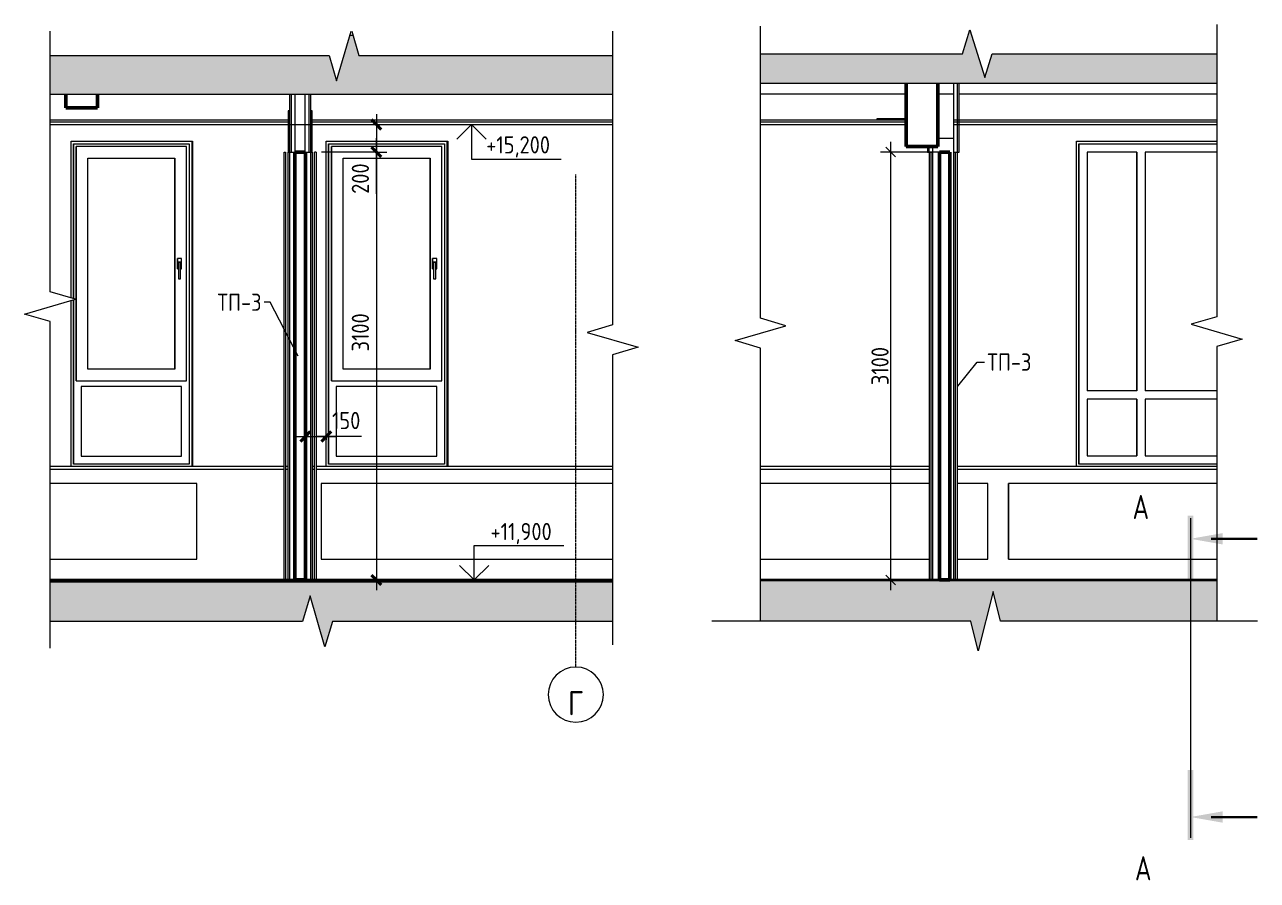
# Model space of a CAD drawing. Header units: millimetres. Extents: x -7839 to 81213, y -1545 to 30369.
# Drawn here: x 42204 to 51139, y 9724 to 15923 of the extents above; entities that cross this region are included whole.
import ezdxf

# ---------------------------------------------------------------- set-up
doc = ezdxf.new("R2010")
doc.units = ezdxf.units.MM
doc.linetypes.add('ADSK_Линия сетки', pattern=[25, 20, -2.5, 0, -2.5])
for name, color, linetype, lineweight in [('Аннотация', 7, 'Continuous', 9), ('Каркас', 7, 'Continuous', 20), ('Обобщенные модели', 7, 'Continuous', 20), ('Окна', 7, 'Continuous', 9), ('Оси', 7, 'Continuous', 9), ('Отметки', 7, 'Continuous', 9), ('Перекрытие', 7, 'Continuous', 20), ('Потолки', 7, 'Continuous', 9), ('Размеры', 7, 'Continuous', 9), ('Размеры-50', 7, 'Continuous', 9), ('Разрезы', 7, 'Continuous', 9), ('Стены внутренние', 7, 'Continuous', 20), ('Стены наружные', 7, 'Continuous', 20), ('Стены отделка', 7, 'Continuous', 35), ('Стены штриховка', 7, 'Continuous', 9), ('Узлы', 7, 'Continuous', 20)]:
    doc.layers.add(name, color=color, linetype=linetype, lineweight=lineweight)
doc.layers.add('Линии', color=7, linetype='Continuous', lineweight=9, true_color=0x00a600)
doc.styles.add('GOST Common', font='GOST_Common.ttf', dxfattribs={"width": 0.9, "height": 175})
doc.styles.add('GOST Common_1', font='GOST_Common.ttf', dxfattribs={"width": 0.9, "height": 125})
doc.styles.add('GOST Common_3', font='GOST_Common.ttf', dxfattribs={"width": 0.9, "height": 125})
doc.styles.add('GOST Common_4', font='GOST_Common.ttf', dxfattribs={"width": 0.8, "height": 175})
doc.dimstyles.new('ADSK_Основной_2_5_мм_Округление_до_10_мм', dxfattribs={"dimscale": 304.8, "dimtxt": 125.714375, "dimasz": 0.231955, "dimexe": 0.246063, "dimexo": 0.246063, "dimgap": 0.049213, "dimtad": 1, "dimdec": 0, "dimrnd": 10, "dimdsep": 46, "dimtxsty": 'GOST Common_1', "dimblk1": 'OBLIQUE', "dimblk2": 'OBLIQUE', "dimsah": 1, "dimcen": 0.09, "dimdle": 0.246063, "dimazin": 2, "dimtfac": 1, "dimtdec": 4, "dimtix": 1, "dimtmove": 1, "dimatfit": 3, "dimfxl": 1, "dimtvp": 1, "dimtolj": 1, "dimtzin": 0, "dimlwd": 20, "dimlwe": 20, "dimarcsym": 2})
doc.dimstyles.new('ADSK_Основной_2_5_мм_Округление_до_1_мм', dxfattribs={"dimscale": 304.8, "dimtxt": 125.714375, "dimasz": 0.231955, "dimexe": 0.246063, "dimexo": 0.246063, "dimgap": 0.049213, "dimtad": 1, "dimdec": 0, "dimdsep": 46, "dimtxsty": 'GOST Common_1', "dimblk1": 'OBLIQUE', "dimblk2": 'OBLIQUE', "dimsah": 1, "dimcen": 0.09, "dimdle": 0.246063, "dimazin": 2, "dimtfac": 1, "dimtdec": 4, "dimtix": 1, "dimtmove": 0, "dimatfit": 3, "dimfxl": 1, "dimtvp": 1, "dimtolj": 1, "dimtzin": 0, "dimlwd": 20, "dimlwe": 20, "dimarcsym": 2})
doc.dimstyles.new('ADSK_Основной_2_5_мм_Округление_до_1_мм_1', dxfattribs={"dimscale": 304.8, "dimtxt": 125.714375, "dimasz": 0.231955, "dimexe": 0.246063, "dimexo": 0.246063, "dimgap": 0.049213, "dimtad": 1, "dimdec": 0, "dimdsep": 46, "dimtxsty": 'GOST Common_1', "dimblk1": 'OBLIQUE', "dimblk2": 'OBLIQUE', "dimsah": 1, "dimcen": 0.09, "dimdle": 0.246063, "dimazin": 2, "dimtfac": 1, "dimtdec": 4, "dimtix": 1, "dimtmove": 1, "dimatfit": 3, "dimfxl": 1, "dimtvp": 1, "dimtolj": 1, "dimtzin": 0, "dimlwd": 20, "dimlwe": 20, "dimarcsym": 2})
pattern_1 = [(0, (43720.106, 7445), (203.2, 50.8), [16.764, -135.636, 16.764, -135.636, -812.8]), (0, (43720.106, 7445), (203.2, 50.8), [-304.8, 16.764, -288.036, 16.764, -135.636, -355.6]), (0, (43720.106, 7445), (203.2, 50.8), [-762, 16.764, -84.836, 16.764, -237.236]), (120, (43796.306, 7470.4), (-145.5941, 150.57636), [16.764, -135.636, 16.764, -135.636, -812.8]), (120, (43796.306, 7470.4), (-145.5941, 150.57636), [-304.8, 16.764, -288.036, 16.764, -135.636, -355.6]), (120, (43796.306, 7470.4), (-145.5941, 150.57636), [-762, 16.764, -84.836, 16.764, -237.236]), (240, (43821.706, 7572), (-57.6059, -201.37636), [16.764, -135.636, 16.764, -135.636, -812.8]), (240, (43821.706, 7572), (-57.6059, -201.37636), [-304.8, 16.764, -288.036, 16.764, -135.636, -355.6]), (240, (43821.706, 7572), (-57.6059, -201.37636), [-762, 16.764, -84.836, 16.764, -237.236])]

# ---------------------------------------------------------------- blocks, each defined once
blk = doc.blocks.new('DOR__перегородка__Складная - Сигнальный_ТП-7_ДПГ_5800х3000h-1013361-Разрез 40')
at = {"layer": 'Обобщенные модели', "lineweight": 50}
for p, q in [((-14905, 15000), (-14980.6, 15000)), ((-14980.6, 15000), (-14980.6, 11900)), ((-14905, 11900), (-14905, 15000)), ((-14980.6, 11900), (-14905, 11900))]:
    blk.add_line(p, q, dxfattribs=at)
blk = doc.blocks.new('окна_rehau_однопольное_фрамуга_сверху - 840х2320 _глухое_ _нов_ ок-24-2066060-Разрез 40')
at = {"layer": 'Окна'}
for p, q in [((-14736.5, 15060), (-13896.5, 15060)), ((-14736.5, 15060), (-14736.5, 12740)), ((-14736.5, 12740), (-14736.5, 15060)), ((-14736.5, 15060), (-13896.5, 15060)), ((-14716.5, 15040), (-14716.5, 13342)), ((-14716.3, 15040), (-14716.5, 15040)), ((-13916.4, 15040), (-14716.3, 15040)), ((-14716.3, 13342), (-14716.3, 15040)), ((-13916.4, 13342), (-13916.4, 15040)), ((-13896.5, 15060), (-13896.5, 12740)), ((-13896.5, 15060), (-13896.5, 12740)), ((-13876.5, 12725), (-13876.5, 15080)), ((-14631.3, 14955), (-14001.4, 14955)), ((-14631.3, 13427), (-14631.3, 14955)), ((-14001.5, 13427), (-14001.5, 14955)), ((-14001.4, 14955), (-14001.4, 13427)), ((-13982.9, 14153.5), (-13982.9, 14228.5)), ((-13982.9, 14228.5), (-13982.8, 14228.5)), ((-13952.8, 14228.5), (-13982.8, 14228.5)), ((-13982.8, 14228.5), (-13982.8, 14153.5)), ((-13975.8, 14206), (-13959.8, 14206)), ((-13975.8, 14176), (-13975.8, 14206)), ((-13975.8, 14206), (-13975.4, 14200)), ((-13959.4, 14200), (-13959.8, 14206)), ((-13952.8, 14153.5), (-13952.8, 14228.5)), ((-13982.9, 14153.5), (-13982.8, 14153.5)), ((-13982.8, 14153.5), (-13975.4, 14153.5)), ((-13975.8, 14176), (-13975.5, 14171.5)), ((-13975.5, 14171.5), (-13975.5, 14091)), ((-13959.4, 14200), (-13975.4, 14200)), ((-13975.4, 14200), (-13975.4, 14081)), ((-13959.4, 14081), (-13959.4, 14200)), ((-13959.4, 14153.5), (-13952.8, 14153.5)), ((-13975.5, 14091), (-13975.6, 14091)), ((-13975.6, 14091), (-13975.6, 14081)), ((-13975.6, 14081), (-13975.4, 14081)), ((-13975.4, 14081), (-13959.4, 14081)), ((-14001.4, 13427), (-14631.3, 13427)), ((-14716.5, 13342), (-14716.3, 13342)), ((-14716.3, 13342), (-13916.4, 13342)), ((-14680.5, 13302), (-14680.5, 12796)), ((-13952.5, 13302), (-14680.5, 13302)), ((-13952.7, 12796), (-13952.7, 13302)), ((-13952.5, 12796), (-13952.5, 13302)), ((-14680.5, 12796), (-13952.5, 12796)), ((-13896.5, 12740), (-14736.5, 12740)), ((-13896.5, 12740), (-14736.5, 12740))]:
    blk.add_line(p, q, dxfattribs=at)
blk = doc.blocks.new('окна_rehau_однопольное_фрамуга_сверху - 840х2320 _глухое_ _нов_ ок-24-V6-Разрез 40')
at = {"layer": 'Окна'}
for p, q in [((-16586.4, 15060), (-15746.5, 15060)), ((-16586.4, 15060), (-16586.4, 13938.7)), ((-16586.4, 13938.7), (-16586.4, 15060)), ((-16586.4, 15060), (-15746.5, 15060)), ((-16566.4, 15040), (-16566.4, 13342)), ((-16566.3, 15040), (-16566.4, 15040)), ((-15766.3, 15040), (-16566.3, 15040)), ((-16566.3, 13342), (-16566.3, 15040)), ((-15766.3, 13342), (-15766.3, 15040)), ((-15746.5, 15060), (-15746.5, 12740)), ((-15746.5, 15060), (-15746.5, 12740)), ((-15726.5, 12725), (-15726.5, 15080)), ((-16481.3, 14955), (-15851.3, 14955)), ((-16481.3, 13427), (-16481.3, 14955)), ((-15851.5, 13427), (-15851.5, 14955)), ((-15851.3, 14955), (-15851.3, 13427)), ((-15832.8, 14153.5), (-15832.8, 14228.5)), ((-15832.8, 14228.5), (-15832.7, 14228.5)), ((-15802.7, 14228.5), (-15832.7, 14228.5)), ((-15832.7, 14228.5), (-15832.7, 14153.5)), ((-15825.7, 14206), (-15809.7, 14206)), ((-15825.7, 14176), (-15825.7, 14206)), ((-15825.7, 14206), (-15825.4, 14200)), ((-15809.4, 14200), (-15809.7, 14206)), ((-15802.7, 14153.5), (-15802.7, 14228.5)), ((-15832.8, 14153.5), (-15832.7, 14153.5)), ((-15832.7, 14153.5), (-15825.4, 14153.5)), ((-15825.7, 14176), (-15825.5, 14171.5)), ((-15825.5, 14171.5), (-15825.5, 14091)), ((-15809.4, 14200), (-15825.4, 14200)), ((-15825.4, 14200), (-15825.4, 14081)), ((-15809.4, 14081), (-15809.4, 14200)), ((-15809.4, 14153.5), (-15802.7, 14153.5)), ((-15825.5, 14091), (-15825.5, 14091)), ((-15825.5, 14091), (-15825.5, 14081)), ((-15825.5, 14081), (-15825.4, 14081)), ((-15825.4, 14081), (-15809.4, 14081)), ((-16586.4, 13929.5), (-16586.4, 12740)), ((-16586.4, 12740), (-16586.4, 13929.5)), ((-15851.3, 13427), (-16481.3, 13427)), ((-16566.4, 13342), (-16566.3, 13342)), ((-16566.3, 13342), (-15766.3, 13342)), ((-16530.4, 13302), (-16530.4, 12796)), ((-15802.5, 13302), (-16530.4, 13302)), ((-15802.6, 12796), (-15802.6, 13302)), ((-15802.5, 12796), (-15802.5, 13302)), ((-16530.4, 12796), (-15802.5, 12796)), ((-15746.5, 12740), (-16586.4, 12740)), ((-15746.5, 12740), (-16586.4, 12740))]:
    blk.add_line(p, q, dxfattribs=at)
blk = doc.blocks.new('ADSK_Узлы_ЛинияРазрываОдиночная - По умолчанию-3678723-Разрез 40')
at = {"layer": 'Узлы'}
for p, q in [((-14871.2, 11784.3), (-14925.3, 11600)), ((-14763.1, 11415.7), (-14871.2, 11784.3)), ((-14925.3, 11600), (-16755.2, 11600)), ((-14709, 11600), (-14763.1, 11415.7)), ((-12678, 11600), (-14709, 11600))]:
    blk.add_line(p, q, dxfattribs=at)
blk = doc.blocks.new('ADSK_Узлы_ЛинияРазрываОдиночная - По умолчанию-3677468-Разрез 40')
at = {"layer": 'Узлы'}
for p, q in [((-14678.5, 15515.7), (-14572.6, 15876.9)), ((-14568.2, 15876.9), (-14516.3, 15700)), ((-16755.2, 15700), (-14732.6, 15700)), ((-14732.6, 15700), (-14678.5, 15515.7)), ((-14516.3, 15700), (-12678, 15700))]:
    blk.add_line(p, q, dxfattribs=at)
blk = doc.blocks.new('ADSK_Узлы_ЛинияРазрываОдиночная - По умолчанию-3679015-Разрез 40')
at = {"layer": 'Узлы'}
for p, q in [((-16755.2, 13988.2), (-16755.2, 15876.9)), ((-16570.8, 13934.1), (-16755.2, 13988.2)), ((-16939.5, 13825.9), (-16570.8, 13934.1)), ((-16755.2, 13771.8), (-16939.5, 13825.9)), ((-16755.2, 11406.5), (-16755.2, 13771.8))]:
    blk.add_line(p, q, dxfattribs=at)
blk = doc.blocks.new('ADSK_Узлы_ЛинияРазрываОдиночная - По умолчанию-3678602-Разрез 40')
at = {"layer": 'Узлы'}
for p, q in [((-12678, 15876.9), (-12678, 13748.2)), ((-12678, 13748.2), (-12862.3, 13694.1)), ((-12862.3, 13694.1), (-12493.7, 13585.9)), ((-12493.7, 13585.9), (-12678, 13531.8)), ((-12678, 13531.8), (-12678, 11430))]:
    blk.add_line(p, q, dxfattribs=at)
blk = doc.blocks.new('DOR__перегородка__Складная - Сигнальный_ТП-7_ДПГ_5800х3100h-2529931-Разрез 41')
at = {"layer": 'Обобщенные модели', "lineweight": 50}
for p, q in [((-28452.8, 15000), (-28528.5, 15000)), ((-28528.5, 15000), (-28528.5, 11900)), ((-28452.8, 11900), (-28452.8, 15000)), ((-28528.5, 11900), (-28452.8, 11900))]:
    blk.add_line(p, q, dxfattribs=at)
blk = doc.blocks.new('окно трехпол с фрамугой - 1700-2320_h_ _нов_-2116873-Разрез 41')
at = {"layer": 'Окна'}
for p, q in [((-27517.6, 15060), (-26518.2, 15060)), ((-27517.6, 15060), (-27517.6, 12740)), ((-27517.6, 12740), (-27517.6, 15060)), ((-27517.6, 15060), (-26518.2, 15060)), ((-27457.6, 15000), (-27457.6, 13270)), ((-27097.6, 15000), (-27457.6, 15000)), ((-27097.7, 13270), (-27097.7, 15000)), ((-27097.6, 15000), (-27097.6, 13270)), ((-27037.6, 15000), (-27037.6, 13270)), ((-26518.2, 15000), (-27037.6, 15000)), ((-27097.6, 13270), (-27457.6, 13270)), ((-26518.2, 13270), (-27037.6, 13270)), ((-27457.6, 13210), (-27457.6, 12800)), ((-27097.6, 13210), (-27457.6, 13210)), ((-27097.7, 12800), (-27097.7, 13210)), ((-27097.6, 13210), (-27097.6, 12800)), ((-27037.6, 13210), (-27037.6, 12800)), ((-26518.2, 13210), (-27037.6, 13210)), ((-27457.6, 12800), (-27097.6, 12800)), ((-27037.6, 12800), (-26518.2, 12800)), ((-26518.2, 12740), (-27517.6, 12740)), ((-26518.2, 12740), (-27517.6, 12740))]:
    blk.add_line(p, q, dxfattribs=at)
blk = doc.blocks.new('окно трехпол с фрамугой - 1700-2320_h_ _нов_-V7-Разрез 41')
at = {"layer": 'Окна'}
blk.add_line((-30002.5, 13632.2), (-30002.5, 13636.3), dxfattribs=at)
blk = doc.blocks.new('ADSK_Узлы_ЛинияРазрываОдиночная - По умолчанию-6169099-Разрез 41')
at = {"layer": 'Узлы'}
for p, q in [((-28361.2, 15712.6), (-28307.1, 15885.3)), ((-28307.1, 15885.3), (-28198.9, 15540)), ((-29825.1, 15712.6), (-28361.2, 15712.6)), ((-28198.9, 15540), (-28144.8, 15712.6)), ((-28144.8, 15712.6), (-26518.2, 15712.6))]:
    blk.add_line(p, q, dxfattribs=at)
blk = doc.blocks.new('ADSK_Узлы_ЛинияРазрываОдиночная - По умолчанию-6169101-Разрез 41')
at = {"layer": 'Узлы'}
for p, q in [((-26518.2, 15923.4), (-26518.2, 13807.2)), ((-26518.2, 13807.2), (-26702.5, 13753.2)), ((-26702.5, 13753.2), (-26333.8, 13645)), ((-26333.8, 13645), (-26518.2, 13590.9)), ((-26518.2, 13590.9), (-26518.2, 11601.1))]:
    blk.add_line(p, q, dxfattribs=at)
blk = doc.blocks.new('ADSK_Узлы_ЛинияРазрываОдиночная - По умолчанию-6169103-Разрез 41')
at = {"layer": 'Узлы'}
for p, q in [((-29825.1, 13796.5), (-29825.1, 15912.7)), ((-29640.7, 13742.4), (-29825.1, 13796.5)), ((-30009.4, 13634.2), (-29640.7, 13742.4)), ((-29825.1, 13580.1), (-30009.4, 13634.2)), ((-29825.1, 11601.1), (-29825.1, 13580.1))]:
    blk.add_line(p, q, dxfattribs=at)
blk = doc.blocks.new('ADSK_Узлы_ЛинияРазрываОдиночная - По умолчанию-6169105-Разрез 41')
at = {"layer": 'Узлы'}
for p, q in [((-28138.9, 11815.5), (-28247.1, 11386.6)), ((-28084.8, 11601.1), (-28138.9, 11815.5)), ((-28301.2, 11601.1), (-30177.9, 11601.1)), ((-28247.1, 11386.6), (-28301.2, 11601.1)), ((-26224, 11601.1), (-28084.8, 11601.1))]:
    blk.add_line(p, q, dxfattribs=at)
blk = doc.blocks.new('Ось сетки - Круг_Ø8 мм-8258-Разрез 40')
at = {"layer": 'Оси', "lineweight": 20}
for start, end in [(0, 180), (180, 360)]:
    blk.add_arc((-12945, 11069.4), 200, start, end, dxfattribs=at)
blk = doc.blocks.new('DIMBLOCK28-Разрез 40')
at = {"layer": 'Размеры-50', "lineweight": 20, "transparency": 16777216}
for p, q in [((44238.7, 12939.3), (44238.7, 13014.3)), ((44390, 12939.3), (44390, 13014.3)), ((44163.7, 12939.3), (44465, 12939.3)), ((44238.7, 12939.3), (44238.7, 12914.3)), ((44431.8, 12939.3), (44314.4, 12939.3)), ((44390, 12939.3), (44390, 12914.3)), ((44644.9, 12939.3), (44431.8, 12939.3))]:
    blk.add_line(p, q, dxfattribs=at)
at = {"layer": 'Размеры-50', "lineweight": 40, "transparency": 16777216}
for p, q in [((44238.7, 12939.3), (44274.1, 12974.7)), ((44390, 12939.3), (44425.4, 12974.7)), ((44238.7, 12939.3), (44203.4, 12904)), ((44390, 12939.3), (44354.7, 12904))]:
    blk.add_line(p, q, dxfattribs=at)
at = {"layer": 'Размеры-50', "color": 0, "lineweight": 20, "transparency": 16777216, "insert": (44431.8, 13117.7), "char_height": 125, "width": 255.69, "attachment_point": 1, "line_spacing_factor": 1.022761, "style": 'GOST Common_1'}
blk.add_mtext('150', dxfattribs=at)
blk = doc.blocks.new('_Oblique')
at = {"color": 0, "linetype": 'ByBlock', "lineweight": -2}
blk.add_line((-0.5, -0.5), (0.5, 0.5), dxfattribs=at)
blk = doc.blocks.new('DIMBLOCK29-Разрез 40')
at = {"layer": 'Размеры-50', "lineweight": 40, "transparency": 16777216}
for p, q in [((44753.4, 15200), (44718, 15235.4)), ((44753.4, 15200), (44788.7, 15164.6)), ((44753.4, 15000), (44718, 15035.4)), ((44753.4, 15000), (44788.7, 14964.6))]:
    blk.add_line(p, q, dxfattribs=at)
at = {"layer": 'Размеры-50', "lineweight": 20, "transparency": 16777216}
for p, q in [((44753.4, 15200), (44728.4, 15200)), ((44753.4, 15275), (44753.4, 15000)), ((44753.4, 15200), (44828.4, 15200)), ((44753.4, 14934.5), (44753.4, 15100)), ((44753.4, 15000), (44355.9, 15000)), ((44753.4, 15000), (44828.4, 15000)), ((44753.4, 14697.9), (44753.4, 14934.5))]:
    blk.add_line(p, q, dxfattribs=at)
at = {"layer": 'Размеры-50', "color": 0, "lineweight": 20, "transparency": 16777216, "insert": (44575, 14697.9), "char_height": 125, "width": 283.816, "attachment_point": 1, "rotation": 90, "line_spacing_factor": 1.022761, "style": 'GOST Common_1'}
blk.add_mtext('200', dxfattribs=at)
blk = doc.blocks.new('DIMBLOCK30-Разрез 40')
at = {"layer": 'Размеры-50', "lineweight": 40, "transparency": 16777216}
for p, q in [((44753.4, 15000), (44718, 15035.4)), ((44753.4, 15000), (44788.7, 14964.6)), ((44753.4, 11900), (44718, 11935.4)), ((44753.4, 11900), (44788.7, 11864.6))]:
    blk.add_line(p, q, dxfattribs=at)
at = {"layer": 'Размеры-50', "lineweight": 20, "transparency": 16777216}
for p, q in [((44753.4, 15000), (44355.9, 15000)), ((44753.4, 15000), (44753.4, 11825)), ((44753.4, 15000), (44828.4, 15000)), ((44753.4, 13847.9), (44753.4, 13555.9)), ((44753.4, 13555.9), (44753.4, 13450)), ((44753.4, 11900), (44728.4, 11900)), ((44753.4, 11900), (44828.4, 11900))]:
    blk.add_line(p, q, dxfattribs=at)
at = {"layer": 'Размеры-50', "color": 0, "lineweight": 20, "transparency": 16777216, "insert": (44575, 13555.9), "char_height": 125, "width": 350.296, "attachment_point": 1, "rotation": 90, "line_spacing_factor": 1.022761, "style": 'GOST Common_1'}
blk.add_mtext('3100', dxfattribs=at)
blk = doc.blocks.new('Высотные отметки - Стрелка вверх-12093-Разрез 40')
at = {"layer": 'Аннотация', "lineweight": 20}
for p, q in [((-13680.8, 12150), (-13030.8, 12150)), ((-13680.8, 11900), (-13680.8, 12150)), ((-13680.8, 11900), (-13786.9, 12006.1)), ((-13680.8, 11900), (-13574.7, 12006.1)), ((-13830.8, 11900), (-13530.8, 11900))]:
    blk.add_line(p, q, dxfattribs=at)
blk = doc.blocks.new('Высотные отметки - Стрелка вниз-12094-Разрез 40')
at = {"layer": 'Аннотация', "lineweight": 20}
for p, q in [((-13851.1, 15200), (-13551.1, 15200)), ((-13701.1, 15200), (-13807.2, 15093.9)), ((-13701.1, 15200), (-13701.1, 14950)), ((-13701.1, 15200), (-13595.1, 15093.9)), ((-13701.1, 14950), (-13051.1, 14950))]:
    blk.add_line(p, q, dxfattribs=at)
blk = doc.blocks.new('DIMBLOCK31-Разрез 41')
at = {"layer": 'Defpoints', "color": 0, "transparency": 16777216}
for p in [(48481.3, 15000), (48918, 15000), (48918, 11900)]:
    blk.add_point(p, dxfattribs=at)
at = {"layer": 'Размеры', "color": 0, "lineweight": 20, "transparency": 16777216}
for p, q in [((48481.3, 11825), (48481.3, 15075)), ((48843, 15000), (48406.3, 15000)), ((48843, 11900), (48406.3, 11900))]:
    blk.add_line(p, q, dxfattribs=at)
at = {"layer": 'Размеры', "color": 0, "lineweight": 20, "transparency": 16777216, "xscale": 70.7, "yscale": 70.7, "zscale": 70.7}
for p, rotation in [((48481.3, 15000), 90), ((48481.3, 11900), 270)]:
    blk.add_blockref('_Oblique', p, dxfattribs=dict(at, rotation=rotation))
at = {"layer": 'Размеры', "color": 0, "lineweight": 20, "transparency": 16777216, "insert": (48403.8, 13450), "char_height": 125, "width": 350.296, "attachment_point": 5, "rotation": 90, "style": 'GOST Common_1'}
blk.add_mtext('\\A1;3100', dxfattribs=at)
blk = doc.blocks.new('Разрез - Номер вида сзади_3_5 мм-16063-Разрез 41')
at = {"layer": 'Разрезы'}
for points in [[(-26728.9, 10522.5), (-26689, 10522.5), (-26689, 10015.9), (-26728.9, 10015.9)], [(-26474.9, 10141.4), (-26708.7, 10182.6), (-26474.9, 10223.8)]]:
    blk.add_hatch(color=256, dxfattribs=at).paths.add_polyline_path(points)
at = {"layer": 'Разрезы', "lineweight": 30}
blk.add_line((-26558.7, 10182.6), (-26225.5, 10182.6), dxfattribs=at)
blk = doc.blocks.new('Разрез - Номер вида спереди_3_5 мм-16061-Разрез 41')
at = {"layer": 'Разрезы'}
for points in [[(-26728.9, 11858.5), (-26689, 11858.5), (-26689, 12365.1), (-26728.9, 12365.1)], [(-26474.9, 12239.6), (-26708.7, 12198.4), (-26474.9, 12157.2)]]:
    blk.add_hatch(color=256, dxfattribs=at).paths.add_polyline_path(points)
at = {"layer": 'Разрезы', "lineweight": 30}
blk.add_line((-26558.7, 12198.4), (-26225.5, 12198.4), dxfattribs=at)

msp = doc.modelspace()

# ---------------------------------------------------------------- hatches: boundary and pattern name
at = {"layer": 'Перекрытие', "lineweight": 9}
h = msp.add_hatch(dxfattribs=at)
h.set_pattern_fill('FP_7', color=256, style=0, pattern_type=2)
h.set_pattern_definition(pattern_1)
h.paths.add_polyline_path([(42413.098, 11885), (42854.36, 11885), (42854.36, 11895), (42388.556, 11895), (42388.556, 11885)])
h.paths.add_polyline_path([(45354.36, 11885), (45354.36, 11895), (44854.36, 11895), (44854.36, 11885), (45036.024, 11885)])
h = msp.add_hatch(dxfattribs=at)
h.set_pattern_fill('FP_7', color=256, style=0, pattern_type=2)
h.set_pattern_definition(pattern_1)
h.paths.add_polyline_path([(46465.707, 11885), (46465.707, 11895), (45354.36, 11895), (45354.36, 11885), (46201.768, 11885)])
h.paths.add_polyline_path([(42854.36, 11885), (43354.36, 11885), (43354.36, 11895), (42854.36, 11895)])
h = msp.add_hatch(dxfattribs=at)
h.set_pattern_fill('FP_7', color=256, style=0, pattern_type=2)
h.set_pattern_definition(pattern_1)
h.paths.add_polyline_path([(43354.36, 11885), (44854.36, 11885), (44854.36, 11895), (43354.36, 11895)])
at = {"layer": 'Узлы', "true_color": 0xffffff}
for points in [[(46465.707, 15420), (46465.707, 15700), (44627.42, 15700), (44585.072, 15844.343), (44561.601, 15844.343), (44465.168, 15515.657), (44411.084, 15700), (42388.556, 15700), (42388.556, 15420), (46202.182, 15420)], [(47537.528, 15500), (50844.454, 15500), (50844.454, 15712.637), (49217.777, 15712.637), (49163.693, 15540), (49055.525, 15885.274), (49001.441, 15712.637), (47537.528, 15712.637), (47537.528, 15560.522)], [(44380.635, 11415.657), (44434.719, 11600), (46465.707, 11600), (46465.707, 11885), (42388.556, 11885), (42388.556, 11600), (44218.383, 11600), (44272.467, 11784.343), (44353.888, 11506.824)], [(49115.525, 11386.589), (49223.693, 11815.529), (49277.777, 11601.059), (50844.454, 11601.059), (50844.454, 11895), (47537.528, 11895), (47537.528, 11601.059), (49061.441, 11601.059), (49093.23, 11475)]]:
    msp.add_hatch(color=7, dxfattribs=at).paths.add_polyline_path(points)

# ---------------------------------------------------------------- linework, layer by layer
at = {"layer": 'Аннотация'}
for p, q in [((43984.661, 13912.146), (43940.777, 13912.146)), ((44187.383, 13520.44), (43984.661, 13912.146)), ((48968.03, 13304.239), (49107.34, 13478.324)), ((49107.34, 13478.324), (49137.878, 13478.324)), ((49137.878, 13478.324), (49161.691, 13478.324))]:
    msp.add_line(p, q, dxfattribs=at)
at = {"layer": 'Каркас', "lineweight": 50}
for p, q in [((48592.528, 15500), (48592.528, 15040)), ((48822.528, 15040), (48822.528, 15500)), ((42503.227, 15420), (42503.227, 15320)), ((42733.227, 15320), (42733.227, 15420)), ((42503.227, 15320), (42733.227, 15320)), ((48592.528, 15040), (48822.528, 15040))]:
    msp.add_line(p, q, dxfattribs=at)
at = {"layer": 'Линии', "color": 7}
for p, q in [((44585.072, 15844.343), (44561.601, 15844.343)), ((47537.528, 15500), (50844.454, 15500)), ((42388.556, 15420), (46465.707, 15420)), ((46465.707, 11885), (42388.556, 11885)), ((50844.454, 11895), (47537.528, 11895))]:
    msp.add_line(p, q, dxfattribs=at)
at = {"layer": 'Оси', "linetype": 'ADSK_Линия сетки'}
msp.add_line((46198.707, 11269.376), (46198.707, 14838.061), dxfattribs=at)
at = {"layer": 'Отметки', "lineweight": 20}
for p, q in [((43348.12, 15200), (45153.422, 15200)), ((45153.422, 15200), (45442.566, 15200)), ((43247.903, 11900), (45015.706, 11900)), ((45015.706, 11900), (45462.911, 11900))]:
    msp.add_line(p, q, dxfattribs=at)
at = {"layer": 'Перекрытие'}
for p, q in [((42388.556, 12725), (44085.884, 12725)), ((44085.884, 12700), (42388.556, 12700)), ((44095.884, 12725), (44113.884, 12725)), ((44113.884, 12700), (44095.884, 12700)), ((44287.884, 12725), (44305.884, 12725)), ((44305.884, 12700), (44287.884, 12700)), ((44315.884, 12725), (46465.707, 12725)), ((46465.707, 12700), (44315.884, 12700)), ((47537.528, 12725), (48761.795, 12725)), ((48761.795, 12700), (47537.528, 12700)), ((48771.795, 12725), (48774.795, 12725)), ((48774.795, 12700), (48771.795, 12700)), ((48948.795, 12725), (48951.795, 12725)), ((48951.795, 12700), (48948.795, 12700)), ((48961.795, 12725), (50844.454, 12725)), ((50844.454, 12700), (48961.795, 12700)), ((46465.707, 11895), (42388.556, 11895))]:
    msp.add_line(p, q, dxfattribs=at)
at = {"layer": 'Перекрытие', "lineweight": 9}
for p, q in [((46465.707, 11900), (42388.556, 11900)), ((42854.36, 11900), (42854.36, 11897.45)), ((43354.36, 11900), (43354.36, 11897.45)), ((44854.36, 11897.45), (44854.36, 11900)), ((45354.36, 11900), (45354.36, 11897.45)), ((50844.454, 11900), (47537.528, 11900))]:
    msp.add_line(p, q, dxfattribs=at)
at = {"layer": 'Перекрытие', "lineweight": 35}
for p, q in [((46465.707, 11897.45), (42388.556, 11897.45)), ((42854.36, 11897.45), (42854.36, 11885)), ((43354.36, 11897.45), (43354.36, 11885)), ((44854.36, 11885), (44854.36, 11897.45)), ((45354.36, 11897.45), (45354.36, 11885)), ((50844.454, 11897.45), (47537.528, 11897.45))]:
    msp.add_line(p, q, dxfattribs=at)
at = {"layer": 'Потолки', "lineweight": 20}
for p, q in [((44125.884, 15232), (42388.556, 15232)), ((44125.884, 15216), (42388.556, 15216)), ((44125.884, 15216), (44125.884, 15232)), ((46465.707, 15232), (44275.884, 15232)), ((44275.884, 15232), (44275.884, 15216)), ((46465.707, 15216), (44275.884, 15216)), ((48592.528, 15232), (47537.528, 15232)), ((48592.528, 15216), (47537.528, 15216)), ((48592.528, 15216), (48592.528, 15232)), ((50844.454, 15232), (48936.795, 15232)), ((48936.795, 15232), (48936.795, 15216)), ((50844.454, 15216), (48936.795, 15216))]:
    msp.add_line(p, q, dxfattribs=at)
at = {"layer": 'Потолки'}
for p, q in [((42388.556, 15200), (44125.884, 15200)), ((44275.884, 15200), (46465.707, 15200)), ((47537.528, 15200), (48592.528, 15200)), ((48592.347, 15240), (48381.922, 15240)), ((48381.922, 15240), (48381.922, 15235)), ((48381.922, 15235), (48592.347, 15235)), ((48592.347, 15235), (48592.347, 15240)), ((48592.528, 15200), (48592.528, 15216)), ((48936.795, 15200), (50844.454, 15200)), ((48822.528, 15040), (48592.528, 15040)), ((48592.528, 15040), (48592.528, 15035)), ((48592.528, 15035), (48822.528, 15035)), ((48822.528, 15035), (48822.528, 15040))]:
    msp.add_line(p, q, dxfattribs=at)
at = {"layer": 'Разрезы', "lineweight": 20}
msp.add_line((50653.955, 12348.407), (50653.955, 10032.58), dxfattribs=at)
at = {"layer": 'Стены внутренние'}
for p, q in [((48592.528, 15420), (47537.528, 15420)), ((48936.795, 15420), (48822.528, 15420)), ((50844.454, 15420), (48976.795, 15420)), ((48822.528, 15100), (48936.795, 15100)), ((42540.43, 13943.61), (42540.43, 15080)), ((42540.43, 15080), (43420.401, 15080)), ((43419.916, 15080), (43419.916, 12725)), ((43420.077, 15080), (43420.077, 12725)), ((43420.32, 12725), (43420.32, 15080)), ((43420.401, 15080), (43420.401, 12725)), ((44390.37, 12725), (44390.37, 15080)), ((44390.37, 15080), (45270.341, 15080)), ((45269.856, 15080), (45269.856, 12725)), ((45270.018, 15080), (45270.018, 12725)), ((45270.261, 12725), (45270.261, 15080)), ((45270.341, 15080), (45270.341, 12725)), ((49828.211, 12725), (49828.211, 15080)), ((49828.211, 15080), (50844.454, 15080)), ((49828.888, 12725), (49828.888, 15080)), ((44085.884, 11900), (44085.884, 15000)), ((44085.884, 15000), (44095.884, 15000)), ((44095.884, 15000), (44095.884, 11900)), ((44125.884, 11900), (44125.884, 15000)), ((44275.884, 15000), (44275.884, 11900)), ((44305.884, 11900), (44305.884, 15000)), ((44315.884, 15000), (44305.884, 15000)), ((44315.884, 15000), (44315.884, 11900)), ((48761.795, 11900), (48761.795, 15000)), ((48771.795, 15000), (48771.795, 11900)), ((48786.795, 11900), (48786.795, 15000)), ((48936.795, 15000), (48936.795, 11900)), ((48951.795, 11900), (48951.795, 15000)), ((48961.795, 15000), (48961.795, 11900)), ((42540.43, 12725), (42540.43, 13924.558)), ((47362.811, 13637.048), (47362.811, 13631.4)), ((47362.973, 13637.095), (47362.973, 13631.352)), ((47363.216, 13631.281), (47363.216, 13637.167)), ((47363.297, 13637.19), (47363.297, 13631.257)), ((43452.964, 12600), (42388.556, 12600)), ((43452.964, 12050), (43452.964, 12600)), ((46465.707, 12600), (44354.36, 12600)), ((44354.36, 12600), (44354.36, 12050)), ((48761.795, 12600), (47537.528, 12600)), ((48774.795, 12600), (48771.795, 12600)), ((48951.795, 12600), (48948.795, 12600)), ((49184.156, 12600), (48961.795, 12600)), ((49184.156, 12050), (49184.156, 12600)), ((50844.454, 12600), (49334.06, 12600)), ((49334.06, 12050), (49334.06, 12600)), ((49334.154, 12600), (49334.154, 12050)), ((42388.556, 12050), (43452.964, 12050)), ((44354.36, 12050), (46465.707, 12050)), ((47537.528, 12050), (48761.795, 12050)), ((48771.795, 12050), (48774.795, 12050)), ((48948.795, 12050), (48951.795, 12050)), ((48961.795, 12050), (49184.156, 12050)), ((49334.06, 12050), (50844.454, 12050))]:
    msp.add_line(p, q, dxfattribs=at)
at = {"layer": 'Стены наружные'}
for p, q in [((43420.174, 15080), (43420.174, 12725)), ((45270.115, 15080), (45270.115, 12725)), ((44113.884, 11900), (44113.884, 15000)), ((44287.884, 15000), (44287.884, 11900)), ((48774.795, 11900), (48774.795, 15000)), ((48948.795, 15000), (48948.795, 11900)), ((47363.07, 13637.124), (47363.07, 13631.324))]:
    msp.add_line(p, q, dxfattribs=at)
at = {"layer": 'Стены отделка', "lineweight": 9}
for p, q in [((48936.795, 15500), (48936.795, 15000)), ((48976.795, 15000), (48976.795, 15500)), ((44125.884, 15000), (44125.884, 15420)), ((44165.884, 15000), (44165.884, 15420)), ((44235.884, 15420), (44235.884, 15000)), ((44275.884, 15420), (44275.884, 15000)), ((44125.884, 15300), (44113.884, 15300)), ((44113.884, 15300), (44113.884, 15000)), ((44287.884, 15300), (44275.884, 15300)), ((44287.884, 15000), (44287.884, 15300)), ((48746.795, 15035), (48746.795, 15000)), ((48786.795, 15000), (48786.795, 15035)), ((44113.884, 15000), (44165.884, 15000)), ((44235.884, 15000), (44287.884, 15000)), ((48746.795, 15000), (48786.795, 15000)), ((48936.795, 15000), (48976.795, 15000))]:
    msp.add_line(p, q, dxfattribs=at)
at = {"layer": 'Стены штриховка'}
for p, q in [((48963.795, 15500), (48963.795, 15000)), ((44138.884, 15000), (44138.884, 15420)), ((44262.884, 15420), (44262.884, 15000)), ((44115.884, 15000), (44115.884, 15300)), ((44285.884, 15300), (44285.884, 15000)), ((48759.795, 15000), (48759.795, 15035))]:
    msp.add_line(p, q, dxfattribs=at)

# ---------------------------------------------------------------- block references
at = {"layer": 'Аннотация', "lineweight": 20}
for name in ['Высотные отметки - Стрелка вниз-12094-Разрез 40', 'Высотные отметки - Стрелка вверх-12093-Разрез 40']:
    msp.add_blockref(name, (59143.707, 0), dxfattribs=at)
at = {"layer": 'Обобщенные модели'}
for name, p in [('DOR__перегородка__Складная - Сигнальный_ТП-7_ДПГ_5800х3000h-1013361-Разрез 40', (59143.707, 0)), ('DOR__перегородка__Складная - Сигнальный_ТП-7_ДПГ_5800х3100h-2529931-Разрез 41', (77362.618, 0))]:
    msp.add_blockref(name, p, dxfattribs=at)
at = {"layer": 'Окна'}
for name, p in [('окна_rehau_однопольное_фрамуга_сверху - 840х2320 _глухое_ _нов_ ок-24-V6-Разрез 40', (59143.707, 0)), ('окна_rehau_однопольное_фрамуга_сверху - 840х2320 _глухое_ _нов_ ок-24-2066060-Разрез 40', (59143.707, 0)), ('окно трехпол с фрамугой - 1700-2320_h_ _нов_-2116873-Разрез 41', (77362.618, 0)), ('окно трехпол с фрамугой - 1700-2320_h_ _нов_-V7-Разрез 41', (77362.618, 0))]:
    msp.add_blockref(name, p, dxfattribs=at)
at = {"layer": 'Оси', "lineweight": 20}
msp.add_blockref('Ось сетки - Круг_Ø8 мм-8258-Разрез 40', (59143.707, 0), dxfattribs=at)
at = {"layer": 'Разрезы', "lineweight": 50}
for name in ['Разрез - Номер вида спереди_3_5 мм-16061-Разрез 41', 'Разрез - Номер вида сзади_3_5 мм-16063-Разрез 41']:
    msp.add_blockref(name, (77362.618, 0), dxfattribs=at)
at = {"layer": 'Узлы'}
for name, p in [('ADSK_Узлы_ЛинияРазрываОдиночная - По умолчанию-6169103-Разрез 41', (77362.618, 0)), ('ADSK_Узлы_ЛинияРазрываОдиночная - По умолчанию-6169101-Разрез 41', (77362.618, 0)), ('ADSK_Узлы_ЛинияРазрываОдиночная - По умолчанию-3679015-Разрез 40', (59143.707, 0)), ('ADSK_Узлы_ЛинияРазрываОдиночная - По умолчанию-3677468-Разрез 40', (59143.707, 0)), ('ADSK_Узлы_ЛинияРазрываОдиночная - По умолчанию-3678602-Разрез 40', (59143.707, 0)), ('ADSK_Узлы_ЛинияРазрываОдиночная - По умолчанию-6169099-Разрез 41', (77362.618, 0)), ('ADSK_Узлы_ЛинияРазрываОдиночная - По умолчанию-6169105-Разрез 41', (77362.618, 0)), ('ADSK_Узлы_ЛинияРазрываОдиночная - По умолчанию-3678723-Разрез 40', (59143.707, 0))]:
    msp.add_blockref(name, p, dxfattribs=at)

# ---------------------------------------------------------------- texts
at = {"layer": 'Аннотация', "char_height": 125, "line_spacing_factor": 1.022766, "style": 'GOST Common_3'}
for s, insert, width, attachment_point in [('\\pxt1.44,2.88,4.32,5.76,7.2,8.64,10.08,11.52,12.96,14.4,15.84,17.28,18.72,20.16,21.6,23.04,24.48,25.92,27.36,28.8,30.24,31.68,33.12,34.56,36,37.44,38.88,40.32,41.76,43.2,44.64,46.08;{ТП-3}', (43601.449, 13974.742), 383.85, 1), ('\\pxqr,t1.44,2.88,4.32,5.76,7.2,8.64,10.08,11.52,12.96,14.4,15.84,17.28,18.72,20.16,21.6,23.04,24.48,25.92,27.36,28.8,30.24,31.68,33.12,34.56,36,37.44,38.88,40.32,41.76,43.2,44.64,46.08;{ТП-3}', (49501.028, 13540.92), 363.15, 3)]:
    msp.add_mtext(s, dxfattribs=dict(at, insert=insert, width=width, attachment_point=attachment_point))
at = {"layer": 'Оси', "insert": (46198.292, 11007.924), "char_height": 175, "width": 116.1, "attachment_point": 5, "line_spacing_factor": 1.022766, "style": 'GOST Common'}
msp.add_mtext('\\pxqc,t0.25714,0.51429,0.77143,1.02857,1.28571,1.54286,1.8,2.05714,2.31429,2.57143,2.82857,3.08571,3.34286,3.6,3.85714,4.11429,4.37143,4.62857,4.88571,5.14286,5.4,5.65714,5.91429,6.17143,6.42857,6.68571,6.94286,7.2,7.45714,7.71429,7.97143,8.22857;{Г}', dxfattribs=at)
at = {"layer": 'Отметки', "lineweight": 20, "char_height": 125, "attachment_point": 1, "line_spacing_factor": 1.022761, "style": 'GOST Common_1'}
for s, insert, width in [('+15,200', (45549.942, 15115.278), 582.29547), ('+11,900', (45580.973, 12313.354), 556.65033)]:
    msp.add_mtext(s, dxfattribs=dict(at, insert=insert, width=width))
at = {"layer": 'Разрезы', "char_height": 175, "width": 129.6, "attachment_point": 5, "line_spacing_factor": 1.022766, "style": 'GOST Common_4'}
for insert in [(50294.055, 12428.959), (50311.455, 9811.496)]:
    msp.add_mtext('\\pxqc,t2.90286,5.80571,8.70857,11.61143,14.51429,17.41714,20.32,23.22286,26.12571,29.02857,31.93143,34.83429,37.73714,40.64,43.54286,46.44571,49.34857,52.25143,55.15429,58.05714,60.96,63.86286,66.76571,69.66857,72.57143,75.47429,78.37714,81.28,84.18286,87.08571,89.98857,92.89143;{А}', dxfattribs=dict(at, insert=insert))

# ---------------------------------------------------------------- dimensions: what is measured, and where the dimension line sits
at = {"layer": 'Размеры', "lineweight": 20}
for base, p1, p2, override, picture, middle in [((44753.358, 15000), (44803.35, 15200), (44430.949, 15000), {"dimpost": '<>', "dimfxl": 422.708831}, 'DIMBLOCK29-Разрез 40', (44658.338, 14839.845)), ((44753.358, 11900), (44430.949, 15000), (44803.35, 11900), {"dimpost": '<>', "dimfxl": 3122.288064}, 'DIMBLOCK30-Разрез 40', (44658.338, 13731.092))]:
    dim = msp.add_linear_dim(base=base, p1=p1, p2=p2, angle=90, dimstyle='ADSK_Основной_2_5_мм_Округление_до_1_мм_1', override=override, dxfattribs=at)
    dim.commit()
    dim.dimension.update_dxf_attribs({"geometry": picture, "text_midpoint": middle, "dimtype": 160, "text_rotation": 90})
dim = msp.add_linear_dim(base=(48481.255, 15000), p1=(48918.037, 11900), p2=(48918.037, 15000), angle=90, dimstyle='ADSK_Основной_2_5_мм_Округление_до_1_мм', override={"dimpost": '<>', "dimfxl": 3100}, dxfattribs=at)
dim.commit()
dim.dimension.update_dxf_attribs({"geometry": 'DIMBLOCK31-Разрез 41', "text_midpoint": (48403.755, 13450)})
dim = msp.add_linear_dim(base=(44390.047, 12939.337), p1=(44238.707, 12989.329), p2=(44390.047, 12989.329), dimstyle='ADSK_Основной_2_5_мм_Округление_до_10_мм', override={"dimpost": '<>', "dimfxl": 151.339333}, dxfattribs=at)
dim.commit()
dim.dimension.update_dxf_attribs({"geometry": 'DIMBLOCK28-Разрез 40', "text_midpoint": (44559.664, 13034.357), "dimtype": 160})

doc.saveas('drawing.dxf')
